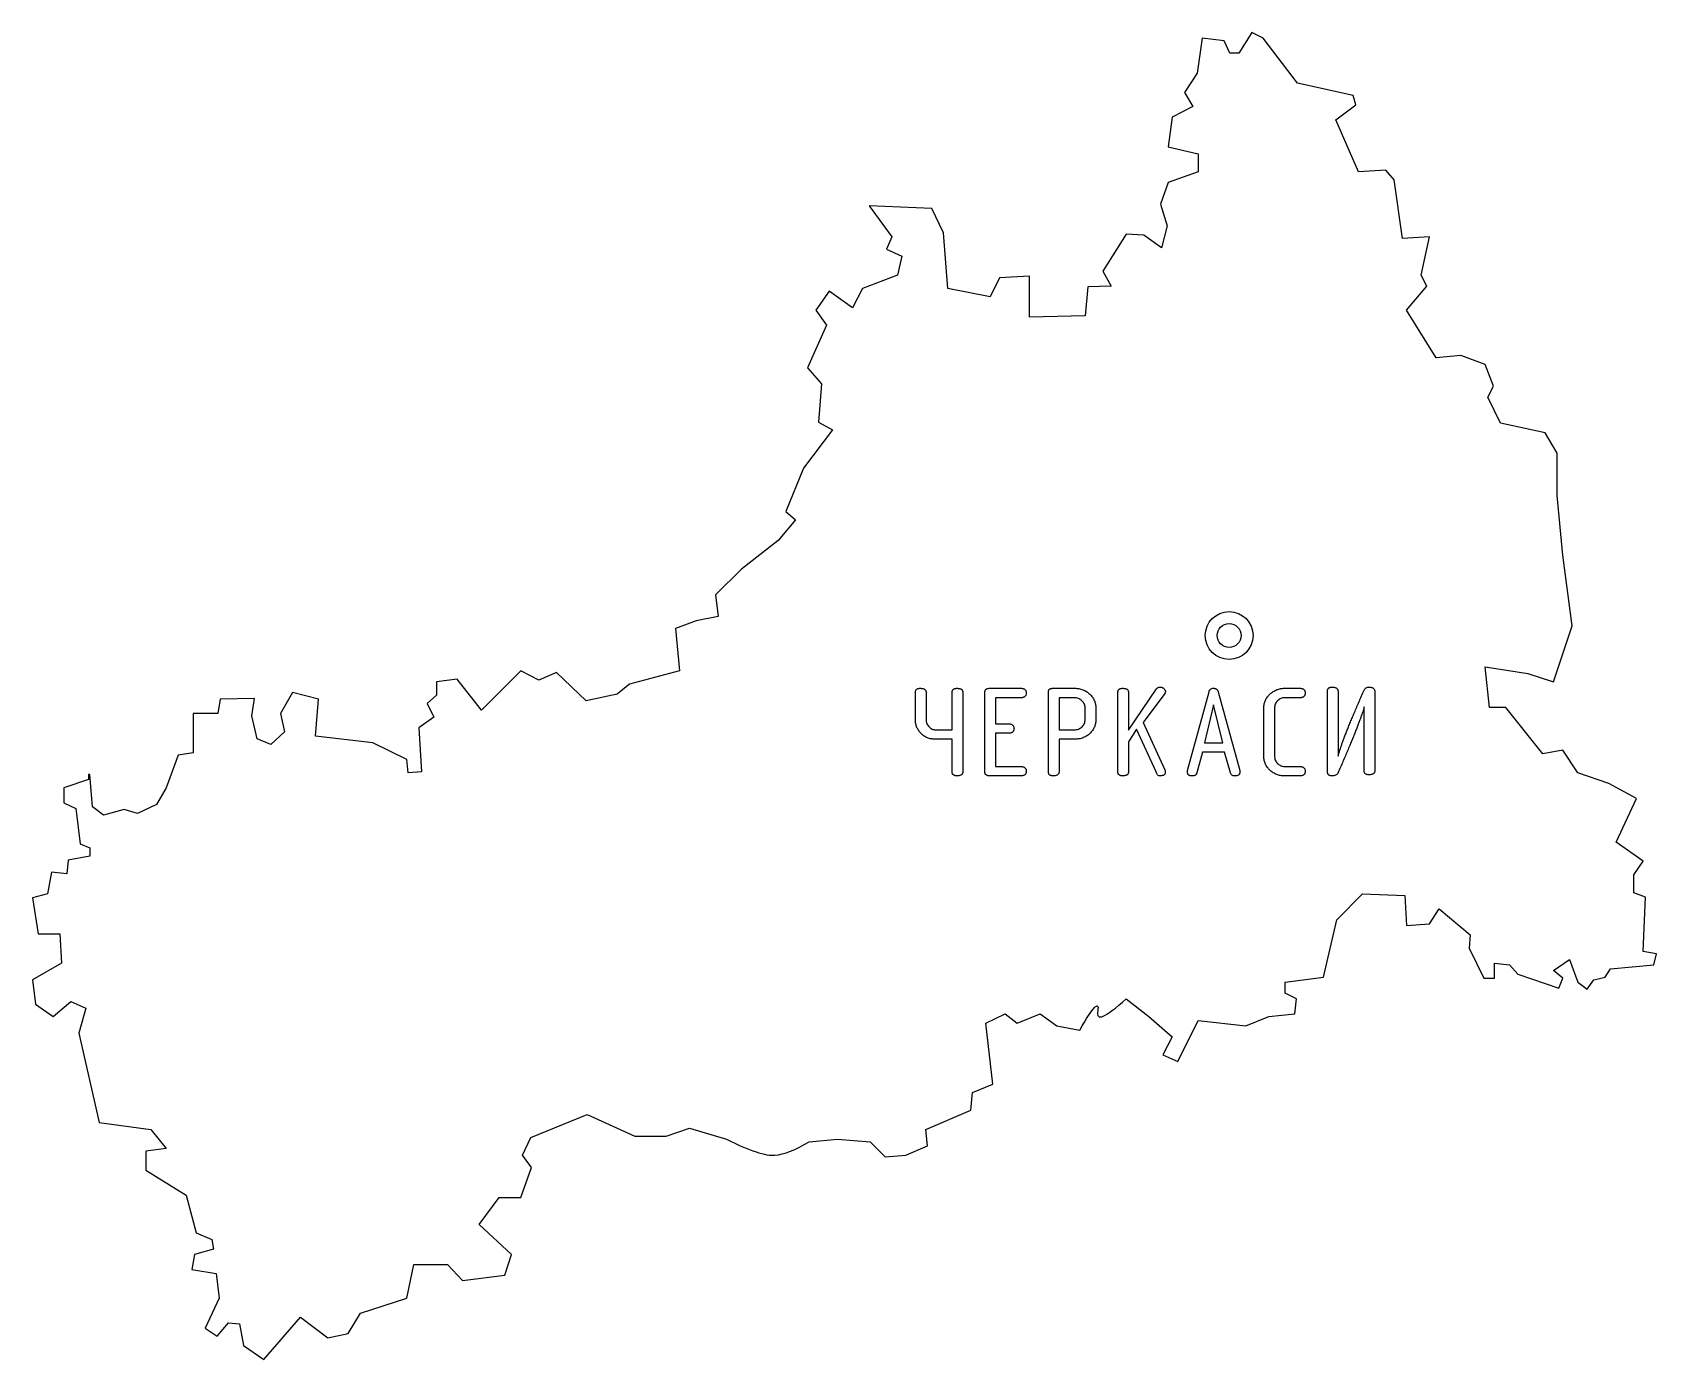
# Model space of a CAD drawing. Header units: millimetres. Extents: x -9249 to -9147, y 3561 to 3644.
import ezdxf

# ---------------------------------------------------------------- set-up
doc = ezdxf.new("R2010")
doc.units = ezdxf.units.MM

msp = doc.modelspace()

# ---------------------------------------------------------------- linework, layer by layer
at = {"color": 7, "linetype": 'Continuous', "lineweight": 25}
for p, q in [((-9175.27, 3643.52), (-9175.6, 3641.32)), ((-9173.91, 3643.36), (-9175.27, 3643.52)), ((-9173.55, 3642.58), (-9173.91, 3643.36)), ((-9172.16, 3643.88), (-9172.97, 3642.58)), ((-9171.45, 3643.52), (-9172.16, 3643.88)), ((-9169.3, 3640.7), (-9171.45, 3643.52)), ((-9172.97, 3642.58), (-9173.55, 3642.58)), ((-9175.6, 3641.32), (-9176.38, 3640.12)), ((-9165.8, 3639.92), (-9169.3, 3640.7)), ((-9175.86, 3639.24), (-9177.16, 3638.56)), ((-9176.38, 3640.12), (-9175.86, 3639.24)), ((-9166.9, 3638.4), (-9165.64, 3639.34)), ((-9165.64, 3639.34), (-9165.8, 3639.92)), ((-9177.16, 3638.56), (-9177.42, 3636.71)), ((-9165.48, 3635.15), (-9166.9, 3638.4)), ((-9177.42, 3636.71), (-9175.53, 3636.26)), ((-9175.53, 3636.26), (-9175.53, 3635.15)), ((-9175.53, 3635.15), (-9177.42, 3634.47)), ((-9163.76, 3635.25), (-9165.48, 3635.15)), ((-9163.24, 3634.63), (-9163.76, 3635.25)), ((-9177.42, 3634.47), (-9177.9, 3633.11)), ((-9162.72, 3630.97), (-9163.24, 3634.63)), ((-9177.9, 3633.11), (-9177.48, 3631.75)), ((-9196.17, 3633.01), (-9194.74, 3631.06)), ((-9192.24, 3632.85), (-9196.17, 3633.01)), ((-9191.5, 3631.32), (-9192.24, 3632.85)), ((-9194.74, 3631.06), (-9195.07, 3630.29)), ((-9191.24, 3627.82), (-9191.5, 3631.32)), ((-9180.04, 3631.23), (-9181.5, 3628.92)), ((-9178.94, 3631.16), (-9180.04, 3631.23)), ((-9177.84, 3630.38), (-9178.94, 3631.16)), ((-9177.48, 3631.75), (-9177.84, 3630.38)), ((-9161.03, 3631.06), (-9162.72, 3630.97)), ((-9161.55, 3628.66), (-9161.03, 3631.06)), ((-9195.07, 3630.29), (-9194.12, 3629.86)), ((-9194.12, 3629.86), (-9194.39, 3628.66)), ((-9194.39, 3628.66), (-9196.59, 3627.82)), ((-9187.99, 3628.5), (-9188.58, 3627.3)), ((-9186.11, 3628.6), (-9187.99, 3628.5)), ((-9186.11, 3626.03), (-9186.11, 3628.6)), ((-9180.98, 3627.98), (-9182.45, 3627.92)), ((-9181.5, 3628.92), (-9180.98, 3627.98)), ((-9162.46, 3626.46), (-9161.19, 3627.98)), ((-9161.19, 3627.98), (-9161.55, 3628.66)), ((-9198.67, 3627.66), (-9199.51, 3626.46)), ((-9197.21, 3626.62), (-9198.67, 3627.66)), ((-9196.59, 3627.82), (-9197.21, 3626.62)), ((-9188.58, 3627.3), (-9191.24, 3627.82)), ((-9182.45, 3627.92), (-9182.61, 3626.1)), ((-9199.51, 3626.46), (-9198.83, 3625.52)), ((-9182.61, 3626.1), (-9186.11, 3626.03)), ((-9160.61, 3623.47), (-9162.46, 3626.46)), ((-9198.83, 3625.52), (-9200.03, 3622.85)), ((-9200.03, 3622.85), (-9199.16, 3621.85)), ((-9159.05, 3623.63), (-9160.61, 3623.47)), ((-9157.53, 3623.05), (-9159.05, 3623.63)), ((-9157.01, 3621.69), (-9157.53, 3623.05)), ((-9199.16, 3621.85), (-9199.35, 3619.45)), ((-9157.36, 3621.01), (-9157.01, 3621.69)), ((-9156.58, 3619.38), (-9157.36, 3621.01)), ((-9198.47, 3618.96), (-9200.29, 3616.56)), ((-9199.35, 3619.45), (-9198.47, 3618.96)), ((-9153.76, 3618.77), (-9156.58, 3619.38)), ((-9153.02, 3617.5), (-9153.76, 3618.77)), ((-9153.02, 3614.84), (-9153.02, 3617.5)), ((-9200.29, 3616.56), (-9201.4, 3613.83)), ((-9152.66, 3611.11), (-9153.02, 3614.84)), ((-9201.4, 3613.83), (-9200.78, 3613.32)), ((-9200.78, 3613.32), (-9201.88, 3612.02)), ((-9201.88, 3612.02), (-9204.18, 3610.23)), ((-9152.07, 3606.66), (-9152.66, 3611.11)), ((-9204.18, 3610.23), (-9205.81, 3608.61)), ((-9205.81, 3608.61), (-9205.64, 3607.25)), ((-9207.01, 3606.99), (-9208.31, 3606.5)), ((-9205.64, 3607.25), (-9207.01, 3606.99)), ((-9153.24, 3603.16), (-9152.07, 3606.66)), ((-9208.31, 3606.5), (-9208.05, 3603.84)), ((-9218.01, 3603.84), (-9220.47, 3601.38)), ((-9216.87, 3603.26), (-9218.01, 3603.84)), ((-9215.77, 3603.74), (-9216.87, 3603.26)), ((-9213.92, 3601.96), (-9215.77, 3603.74)), ((-9208.05, 3603.84), (-9211.19, 3603)), ((-9157.53, 3604.1), (-9154.86, 3603.68)), ((-9157.27, 3601.54), (-9157.53, 3604.1)), ((-9154.86, 3603.68), (-9153.24, 3603.16)), ((-9232.32, 3602.48), (-9233.09, 3601.18)), ((-9230.69, 3602.06), (-9232.32, 3602.48)), ((-9222, 3603.32), (-9223.3, 3603.16)), ((-9223.3, 3603.16), (-9223.3, 3602.32)), ((-9220.47, 3601.38), (-9222, 3603.32)), ((-9211.19, 3603), (-9211.97, 3602.38)), ((-9193.26, 3600.77), (-9193.26, 3602.49)), ((-9192.59, 3602.49), (-9192.59, 3600.82)), ((-9190.96, 3600.15), (-9190.96, 3602.49)), ((-9190.29, 3602.49), (-9190.29, 3597.52)), ((-9188.91, 3597.52), (-9188.91, 3602.49)), ((-9188.61, 3602.75), (-9186.66, 3602.75)), ((-9184.92, 3597.52), (-9184.92, 3602.49)), ((-9184.65, 3602.75), (-9183.28, 3602.75)), ((-9180.57, 3597.52), (-9180.57, 3602.49)), ((-9179.9, 3600.12), (-9178.14, 3602.71)), ((-9179.9, 3602.49), (-9179.9, 3600.12)), ((-9176.2, 3597.59), (-9174.85, 3602.52)), ((-9174.27, 3602.52), (-9172.92, 3597.59)), ((-9170.12, 3602.75), (-9169.16, 3602.75)), ((-9167.43, 3597.55), (-9167.43, 3602.56)), ((-9166.76, 3602.56), (-9166.76, 3598.49)), ((-9164.45, 3602.53), (-9164.45, 3597.59)), ((-9236.86, 3602.06), (-9237.02, 3601.18)), ((-9234.72, 3602.12), (-9236.86, 3602.06)), ((-9234.88, 3601.02), (-9234.72, 3602.12)), ((-9230.89, 3599.75), (-9230.69, 3602.06)), ((-9223.3, 3602.32), (-9223.88, 3601.8)), ((-9223.88, 3601.8), (-9223.46, 3600.95)), ((-9211.97, 3602.38), (-9213.92, 3601.96)), ((-9186.66, 3602.16), (-9188.24, 3602.16)), ((-9188.24, 3602.16), (-9188.24, 3600.52)), ((-9183.29, 3602.16), (-9184.25, 3602.16)), ((-9184.25, 3602.16), (-9184.25, 3600.15)), ((-9182.62, 3600.79), (-9182.62, 3601.51)), ((-9181.95, 3601.54), (-9181.95, 3600.77)), ((-9177.63, 3602.42), (-9178.99, 3600.6)), ((-9174.56, 3601.72), (-9175.13, 3599.33)), ((-9173.99, 3599.33), (-9174.56, 3601.72)), ((-9171.41, 3598.47), (-9171.41, 3601.53)), ((-9170.74, 3601.49), (-9170.74, 3598.52)), ((-9169.16, 3602.16), (-9170.12, 3602.16)), ((-9165.12, 3597.59), (-9165.12, 3601.59)), ((-9156.23, 3601.54), (-9157.27, 3601.54)), ((-9153.92, 3598.65), (-9156.23, 3601.54)), ((-9238.55, 3601.18), (-9238.55, 3598.71)), ((-9237.02, 3601.18), (-9238.55, 3601.18)), ((-9234.55, 3599.59), (-9234.88, 3601.02)), ((-9233.09, 3601.18), (-9232.83, 3600.01)), ((-9223.46, 3600.95), (-9224.4, 3600.27)), ((-9188.24, 3600.52), (-9187.42, 3600.52)), ((-9178.99, 3600.6), (-9177.62, 3597.63)), ((-9233.68, 3599.23), (-9234.55, 3599.59)), ((-9232.83, 3600.01), (-9233.68, 3599.23)), ((-9227.29, 3599.33), (-9230.89, 3599.75)), ((-9224.4, 3600.27), (-9224.24, 3597.51)), ((-9190.96, 3599.56), (-9192.04, 3599.56)), ((-9192, 3600.15), (-9190.96, 3600.15)), ((-9190.96, 3597.52), (-9190.96, 3599.56)), ((-9187.42, 3599.93), (-9188.24, 3599.93)), ((-9188.24, 3599.93), (-9188.24, 3597.85)), ((-9184.25, 3600.15), (-9183.29, 3600.15)), ((-9184.25, 3599.56), (-9184.25, 3597.52)), ((-9183.25, 3599.56), (-9184.25, 3599.56)), ((-9179.4, 3600.18), (-9179.9, 3599.39)), ((-9178.17, 3597.51), (-9179.4, 3600.18)), ((-9239.49, 3598.55), (-9240.26, 3596.51)), ((-9238.55, 3598.71), (-9239.49, 3598.55)), ((-9225.15, 3598.29), (-9227.29, 3599.33)), ((-9179.9, 3599.39), (-9179.9, 3597.52)), ((-9175.25, 3598.74), (-9175.61, 3597.44)), ((-9173.87, 3598.74), (-9175.25, 3598.74)), ((-9175.13, 3599.33), (-9173.99, 3599.33)), ((-9173.5, 3597.44), (-9173.87, 3598.74)), ((-9152.66, 3598.88), (-9153.92, 3598.65)), ((-9151.72, 3597.45), (-9152.66, 3598.88)), ((-9225.08, 3597.45), (-9225.15, 3598.29)), ((-9224.24, 3597.51), (-9225.08, 3597.45)), ((-9188.24, 3597.85), (-9186.66, 3597.85)), ((-9170.12, 3597.85), (-9169.16, 3597.85)), ((-9149.77, 3596.77), (-9151.72, 3597.45)), ((-9245.13, 3597.03), (-9246.66, 3596.51)), ((-9246.66, 3596.51), (-9246.66, 3595.57)), ((-9245.13, 3597.35), (-9245.13, 3597.03)), ((-9245.03, 3597.35), (-9245.13, 3597.35)), ((-9244.87, 3595.31), (-9245.03, 3597.35)), ((-9240.26, 3596.51), (-9240.85, 3595.47)), ((-9186.66, 3597.25), (-9188.61, 3597.25)), ((-9169.16, 3597.25), (-9170.12, 3597.25)), ((-9148.05, 3595.83), (-9149.77, 3596.77)), ((-9246.66, 3595.57), (-9245.91, 3595.21)), ((-9240.85, 3595.47), (-9242.05, 3594.89)), ((-9149.32, 3593.1), (-9148.05, 3595.83)), ((-9245.91, 3595.21), (-9245.65, 3593)), ((-9244.19, 3594.79), (-9244.87, 3595.31)), ((-9242.89, 3595.15), (-9244.19, 3594.79)), ((-9242.05, 3594.89), (-9242.89, 3595.15)), ((-9245.65, 3593), (-9245.03, 3592.75)), ((-9245.03, 3592.75), (-9245.03, 3592.23)), ((-9147.63, 3591.9), (-9149.32, 3593.1)), ((-9246.4, 3591.97), (-9246.49, 3591.12)), ((-9245.03, 3592.23), (-9246.4, 3591.97)), ((-9148.21, 3591.06), (-9147.63, 3591.9)), ((-9247.44, 3591.22), (-9247.7, 3589.86)), ((-9246.49, 3591.12), (-9247.44, 3591.22)), ((-9148.21, 3589.92), (-9148.21, 3591.06)), ((-9247.7, 3589.86), (-9248.64, 3589.6)), ((-9248.64, 3589.6), (-9248.28, 3587.36)), ((-9166.84, 3588.23), (-9165.22, 3589.86)), ((-9165.22, 3589.86), (-9162.56, 3589.76)), ((-9162.56, 3589.76), (-9162.46, 3587.88)), ((-9147.47, 3589.66), (-9148.21, 3589.92)), ((-9147.63, 3586.25), (-9147.47, 3589.66)), ((-9167.68, 3584.63), (-9166.84, 3588.23)), ((-9161.03, 3587.97), (-9160.41, 3588.92)), ((-9160.41, 3588.92), (-9158.47, 3587.29)), ((-9248.28, 3587.36), (-9246.92, 3587.36)), ((-9246.92, 3587.36), (-9246.82, 3585.51)), ((-9162.46, 3587.88), (-9161.03, 3587.97)), ((-9158.47, 3587.29), (-9158.53, 3586.45)), ((-9158.53, 3586.45), (-9157.62, 3584.57)), ((-9146.79, 3586.09), (-9147.63, 3586.25)), ((-9246.82, 3585.51), (-9248.64, 3584.47)), ((-9156.94, 3585.51), (-9156, 3585.41)), ((-9156.94, 3584.57), (-9156.94, 3585.51)), ((-9156, 3585.41), (-9155.48, 3584.83)), ((-9153.24, 3585.05), (-9152.24, 3585.74)), ((-9152.24, 3585.74), (-9151.72, 3584.31)), ((-9150, 3584.63), (-9149.67, 3585.15)), ((-9149.67, 3585.15), (-9146.95, 3585.41)), ((-9146.95, 3585.41), (-9146.79, 3586.09)), ((-9248.64, 3584.47), (-9248.44, 3582.95)), ((-9170.08, 3584.31), (-9167.68, 3584.63)), ((-9170.08, 3583.63), (-9170.08, 3584.31)), ((-9157.62, 3584.57), (-9156.94, 3584.57)), ((-9155.48, 3584.83), (-9152.92, 3583.95)), ((-9152.66, 3584.57), (-9153.24, 3585.05)), ((-9152.92, 3583.95), (-9152.66, 3584.57)), ((-9151.72, 3584.31), (-9151.13, 3583.89)), ((-9151.13, 3583.89), (-9150.71, 3584.47)), ((-9150.71, 3584.47), (-9150, 3584.63)), ((-9247.34, 3582.17), (-9246.24, 3583.11)), ((-9246.24, 3583.11), (-9245.29, 3582.68)), ((-9180.04, 3583.27), (-9178.62, 3582.17)), ((-9169.37, 3583.27), (-9170.08, 3583.63)), ((-9169.47, 3582.33), (-9169.37, 3583.27)), ((-9248.44, 3582.95), (-9247.34, 3582.17)), ((-9245.29, 3582.68), (-9245.72, 3581.13)), ((-9188.84, 3581.74), (-9187.64, 3582.33)), ((-9187.64, 3582.33), (-9186.89, 3581.74)), ((-9186.89, 3581.74), (-9185.43, 3582.33)), ((-9185.43, 3582.33), (-9184.39, 3581.58)), ((-9178.62, 3582.17), (-9177.16, 3580.9)), ((-9172.55, 3581.58), (-9171.09, 3582.17)), ((-9171.09, 3582.17), (-9169.47, 3582.33)), ((-9245.72, 3581.13), (-9244.45, 3575.52)), ((-9188.41, 3577.92), (-9188.84, 3581.74)), ((-9184.39, 3581.58), (-9182.96, 3581.32)), ((-9176.8, 3579.34), (-9175.53, 3581.91)), ((-9175.53, 3581.91), (-9172.55, 3581.58)), ((-9177.16, 3580.9), (-9177.74, 3579.77)), ((-9177.74, 3579.77), (-9176.8, 3579.34)), ((-9189.78, 3576.29), (-9189.68, 3577.4)), ((-9189.68, 3577.4), (-9188.41, 3577.92)), ((-9217.39, 3574.57), (-9213.85, 3576.03)), ((-9213.85, 3576.03), (-9210.87, 3574.67)), ((-9192.6, 3575.09), (-9189.78, 3576.29)), ((-9244.45, 3575.52), (-9241.21, 3575.09)), ((-9241.21, 3575.09), (-9240.26, 3573.89)), ((-9208.89, 3574.67), (-9207.43, 3575.16)), ((-9207.43, 3575.16), (-9205.12, 3574.48)), ((-9192.5, 3574.06), (-9192.6, 3575.09)), ((-9217.91, 3573.47), (-9217.39, 3574.57)), ((-9210.87, 3574.67), (-9208.89, 3574.67)), ((-9199.93, 3574.31), (-9198.15, 3574.48)), ((-9198.15, 3574.48), (-9196.11, 3574.31)), ((-9196.11, 3574.31), (-9195.16, 3573.37)), ((-9193.87, 3573.47), (-9192.5, 3574.06)), ((-9240.26, 3573.89), (-9241.53, 3573.73)), ((-9241.53, 3573.73), (-9241.53, 3572.53)), ((-9217.33, 3572.69), (-9217.91, 3573.47)), ((-9195.16, 3573.37), (-9193.87, 3573.47)), ((-9241.53, 3572.53), (-9239, 3570.97)), ((-9218.01, 3570.81), (-9217.33, 3572.69)), ((-9239, 3570.97), (-9238.38, 3568.6)), ((-9220.63, 3569.12), (-9219.37, 3570.81)), ((-9219.37, 3570.81), (-9218.01, 3570.81)), ((-9218.59, 3567.24), (-9220.63, 3569.12)), ((-9238.38, 3568.6), (-9237.38, 3568.18)), ((-9237.38, 3568.18), (-9237.28, 3567.57)), ((-9238.48, 3567.24), (-9238.64, 3566.3)), ((-9237.28, 3567.57), (-9238.48, 3567.24)), ((-9219.01, 3565.94), (-9218.59, 3567.24)), ((-9238.64, 3566.3), (-9237.12, 3566.04)), ((-9237.12, 3566.04), (-9236.92, 3564.51)), ((-9225.15, 3564.51), (-9224.72, 3566.62)), ((-9224.72, 3566.62), (-9222.61, 3566.62)), ((-9222.61, 3566.62), (-9221.67, 3565.62)), ((-9221.67, 3565.62), (-9219.01, 3565.94)), ((-9236.92, 3564.51), (-9237.8, 3562.63)), ((-9228.06, 3563.57), (-9225.15, 3564.51)), ((-9237.05, 3562.12), (-9236.34, 3562.96)), ((-9236.34, 3562.96), (-9235.66, 3562.89)), ((-9235.66, 3562.89), (-9235.4, 3561.53)), ((-9234.13, 3560.65), (-9231.83, 3563.32)), ((-9231.83, 3563.32), (-9230.11, 3562.02)), ((-9228.84, 3562.28), (-9228.06, 3563.57)), ((-9237.8, 3562.63), (-9237.05, 3562.12)), ((-9230.11, 3562.02), (-9228.84, 3562.28)), ((-9235.4, 3561.53), (-9234.13, 3560.65))]:
    msp.add_line(p, q, dxfattribs=at)
for radius in [1.5, 0.75]:
    msp.add_circle((-9173.59, 3606.06), radius, dxfattribs=at)
for points, knots in [([(-9193.26, 3602.49), (-9193.26, 3602.51), (-9193.26, 3602.55), (-9193.25, 3602.6), (-9193.22, 3602.65), (-9193.19, 3602.69), (-9193.15, 3602.72), (-9193.09, 3602.74), (-9193.03, 3602.75), (-9192.99, 3602.75), (-9192.96, 3602.75)], [0, 0, 0, 0, 0.135429, 0.259027, 0.370704, 0.479047, 0.590725, 0.711856, 0.84678, 1, 1, 1, 1]), ([(-9192.96, 3602.75), (-9192.94, 3602.75), (-9192.88, 3602.75), (-9192.8, 3602.74), (-9192.74, 3602.72), (-9192.69, 3602.69), (-9192.64, 3602.65), (-9192.61, 3602.61), (-9192.6, 3602.55), (-9192.59, 3602.51), (-9192.59, 3602.49)], [0, 0, 0, 0, 0.169138, 0.31769, 0.447411, 0.563411, 0.668766, 0.773154, 0.880041, 1, 1, 1, 1]), ([(-9190.96, 3602.49), (-9190.96, 3602.51), (-9190.96, 3602.55), (-9190.94, 3602.6), (-9190.92, 3602.65), (-9190.88, 3602.69), (-9190.84, 3602.72), (-9190.79, 3602.74), (-9190.73, 3602.75), (-9190.68, 3602.75), (-9190.66, 3602.75)], [0, 0, 0, 0, 0.136441, 0.255996, 0.368508, 0.475742, 0.588255, 0.709343, 0.845784, 1, 1, 1, 1]), ([(-9190.66, 3602.75), (-9190.63, 3602.75), (-9190.58, 3602.75), (-9190.5, 3602.74), (-9190.44, 3602.72), (-9190.38, 3602.69), (-9190.34, 3602.65), (-9190.31, 3602.6), (-9190.29, 3602.55), (-9190.29, 3602.51), (-9190.29, 3602.49)], [0, 0, 0, 0, 0.167863, 0.314847, 0.444187, 0.55924, 0.665232, 0.770656, 0.878794, 1, 1, 1, 1]), ([(-9188.91, 3602.49), (-9188.91, 3602.51), (-9188.9, 3602.55), (-9188.89, 3602.6), (-9188.87, 3602.65), (-9188.83, 3602.69), (-9188.79, 3602.72), (-9188.74, 3602.74), (-9188.68, 3602.75), (-9188.63, 3602.75), (-9188.61, 3602.75)], [0, 0, 0, 0, 0.137647, 0.258494, 0.372178, 0.480267, 0.591683, 0.71253, 0.847139, 1, 1, 1, 1]), ([(-9186.66, 3602.75), (-9186.63, 3602.75), (-9186.58, 3602.75), (-9186.51, 3602.74), (-9186.45, 3602.71), (-9186.4, 3602.68), (-9186.36, 3602.64), (-9186.33, 3602.58), (-9186.32, 3602.52), (-9186.32, 3602.48), (-9186.31, 3602.45)], [0, 0, 0, 0, 0.154879, 0.291993, 0.412667, 0.525781, 0.633715, 0.744971, 0.865082, 1, 1, 1, 1]), ([(-9184.92, 3602.49), (-9184.92, 3602.51), (-9184.92, 3602.55), (-9184.91, 3602.6), (-9184.89, 3602.65), (-9184.86, 3602.69), (-9184.82, 3602.72), (-9184.77, 3602.74), (-9184.71, 3602.75), (-9184.67, 3602.75), (-9184.65, 3602.75)], [0, 0, 0, 0, 0.144635, 0.27097, 0.388133, 0.496601, 0.607186, 0.72435, 0.852701, 1, 1, 1, 1]), ([(-9183.28, 3602.75), (-9183.23, 3602.75), (-9183.14, 3602.75), (-9183.01, 3602.73), (-9182.88, 3602.7), (-9182.76, 3602.66), (-9182.64, 3602.61), (-9182.53, 3602.55), (-9182.43, 3602.47), (-9182.33, 3602.39), (-9182.24, 3602.29), (-9182.16, 3602.2), (-9182.1, 3602.1), (-9182.04, 3601.99), (-9182, 3601.88), (-9181.97, 3601.77), (-9181.95, 3601.65), (-9181.95, 3601.58), (-9181.95, 3601.54)], [0, 0, 0, 0, 0.06971, 0.136447, 0.201795, 0.265484, 0.328896, 0.392107, 0.456206, 0.521181, 0.585627, 0.647991, 0.707557, 0.766488, 0.824369, 0.881947, 0.940727, 1, 1, 1, 1]), ([(-9180.57, 3602.49), (-9180.57, 3602.51), (-9180.56, 3602.55), (-9180.55, 3602.6), (-9180.53, 3602.65), (-9180.49, 3602.69), (-9180.45, 3602.72), (-9180.4, 3602.74), (-9180.34, 3602.75), (-9180.29, 3602.75), (-9180.27, 3602.75)], [0, 0, 0, 0, 0.137647, 0.258494, 0.372178, 0.480267, 0.591683, 0.71253, 0.847139, 1, 1, 1, 1]), ([(-9180.27, 3602.75), (-9180.24, 3602.75), (-9180.19, 3602.75), (-9180.11, 3602.74), (-9180.05, 3602.72), (-9179.99, 3602.69), (-9179.95, 3602.65), (-9179.92, 3602.6), (-9179.9, 3602.55), (-9179.9, 3602.51), (-9179.9, 3602.49)], [0, 0, 0, 0, 0.168737, 0.316487, 0.446501, 0.561079, 0.667623, 0.771698, 0.8804, 1, 1, 1, 1]), ([(-9178.14, 3602.71), (-9178.13, 3602.73), (-9178.1, 3602.76), (-9178.05, 3602.8), (-9177.99, 3602.82), (-9177.95, 3602.82), (-9177.93, 3602.83)], [0, 0, 0, 0, 0.260851, 0.507891, 0.746796, 1, 1, 1, 1]), ([(-9177.93, 3602.83), (-9177.91, 3602.82), (-9177.86, 3602.82), (-9177.79, 3602.81), (-9177.73, 3602.77), (-9177.68, 3602.73), (-9177.64, 3602.69), (-9177.61, 3602.64), (-9177.59, 3602.6), (-9177.58, 3602.57), (-9177.58, 3602.55)], [0, 0, 0, 0, 0.154025, 0.297765, 0.435115, 0.571898, 0.701017, 0.811491, 0.910418, 1, 1, 1, 1]), ([(-9177.58, 3602.55), (-9177.59, 3602.53), (-9177.59, 3602.48), (-9177.62, 3602.44), (-9177.63, 3602.42)], [0, 0, 0, 0, 0.468479, 1, 1, 1, 1]), ([(-9174.85, 3602.52), (-9174.84, 3602.56), (-9174.82, 3602.62), (-9174.76, 3602.7), (-9174.68, 3602.75), (-9174.62, 3602.75), (-9174.59, 3602.75)], [0, 0, 0, 0, 0.2872048, 0.529221, 0.7570217, 1, 1, 1, 1]), ([(-9174.59, 3602.75), (-9174.57, 3602.75), (-9174.53, 3602.75), (-9174.47, 3602.74), (-9174.42, 3602.72), (-9174.38, 3602.7), (-9174.34, 3602.66), (-9174.31, 3602.62), (-9174.28, 3602.58), (-9174.27, 3602.54), (-9174.27, 3602.52)], [0, 0, 0, 0, 0.144997, 0.278563, 0.401567, 0.517967, 0.633995, 0.748307, 0.869427, 1, 1, 1, 1]), ([(-9171.41, 3601.53), (-9171.41, 3601.57), (-9171.41, 3601.66), (-9171.39, 3601.78), (-9171.36, 3601.89), (-9171.31, 3602), (-9171.26, 3602.11), (-9171.19, 3602.21), (-9171.11, 3602.31), (-9171.02, 3602.4), (-9170.92, 3602.48), (-9170.82, 3602.55), (-9170.71, 3602.61), (-9170.6, 3602.67), (-9170.48, 3602.7), (-9170.36, 3602.73), (-9170.24, 3602.75), (-9170.16, 3602.75), (-9170.12, 3602.75)], [0, 0, 0, 0, 0.0636947, 0.1251033, 0.1859754, 0.2460382, 0.3066504, 0.3682508, 0.4310095, 0.4968293, 0.562907, 0.6268084, 0.6895809, 0.7512602, 0.8127394, 0.8738988, 0.9363053, 1, 1, 1, 1]), ([(-9169.16, 3602.75), (-9169.13, 3602.75), (-9169.08, 3602.75), (-9169.01, 3602.74), (-9168.95, 3602.71), (-9168.9, 3602.68), (-9168.86, 3602.64), (-9168.84, 3602.58), (-9168.82, 3602.52), (-9168.82, 3602.48), (-9168.82, 3602.45)], [0, 0, 0, 0, 0.154879, 0.291993, 0.412667, 0.525781, 0.633715, 0.744971, 0.865082, 1, 1, 1, 1]), ([(-9167.43, 3602.56), (-9167.43, 3602.58), (-9167.42, 3602.62), (-9167.41, 3602.68), (-9167.39, 3602.72), (-9167.35, 3602.76), (-9167.31, 3602.79), (-9167.26, 3602.81), (-9167.2, 3602.82), (-9167.15, 3602.82), (-9167.13, 3602.83)], [0, 0, 0, 0, 0.137355, 0.260404, 0.371584, 0.481366, 0.592546, 0.713138, 0.847462, 1, 1, 1, 1]), ([(-9167.13, 3602.83), (-9167.1, 3602.82), (-9167.05, 3602.82), (-9166.97, 3602.81), (-9166.9, 3602.79), (-9166.85, 3602.76), (-9166.81, 3602.72), (-9166.78, 3602.68), (-9166.76, 3602.62), (-9166.76, 3602.58), (-9166.76, 3602.56)], [0, 0, 0, 0, 0.167568, 0.314294, 0.443407, 0.558258, 0.665582, 0.768936, 0.879007, 1, 1, 1, 1]), ([(-9166.76, 3598.49), (-9166.74, 3598.54), (-9166.72, 3598.64), (-9166.67, 3598.8), (-9166.61, 3598.97), (-9166.55, 3599.16), (-9166.47, 3599.37), (-9166.39, 3599.59), (-9166.3, 3599.83), (-9166.2, 3600.08), (-9166.1, 3600.35), (-9165.98, 3600.63), (-9165.86, 3600.93), (-9165.72, 3601.24), (-9165.59, 3601.57), (-9165.44, 3601.92), (-9165.28, 3602.27), (-9165.17, 3602.52), (-9165.12, 3602.64)], [0, 0, 0, 0, 0.033396, 0.070615, 0.111849, 0.156861, 0.20566, 0.258254, 0.314981, 0.375514, 0.43976, 0.508253, 0.580461, 0.656585, 0.736426, 0.820428, 0.908355, 1, 1, 1, 1]), ([(-9165.12, 3602.64), (-9165.1, 3602.67), (-9165.07, 3602.72), (-9165, 3602.78), (-9164.91, 3602.82), (-9164.85, 3602.82), (-9164.82, 3602.83)], [0, 0, 0, 0, 0.267012, 0.510583, 0.747732, 1, 1, 1, 1]), ([(-9164.82, 3602.83), (-9164.79, 3602.83), (-9164.74, 3602.82), (-9164.66, 3602.81), (-9164.6, 3602.79), (-9164.55, 3602.76), (-9164.5, 3602.71), (-9164.47, 3602.66), (-9164.46, 3602.6), (-9164.45, 3602.56), (-9164.45, 3602.53)], [0, 0, 0, 0, 0.162457, 0.303302, 0.429166, 0.543806, 0.649352, 0.756939, 0.871925, 1, 1, 1, 1]), ([(-9186.31, 3602.45), (-9186.32, 3602.43), (-9186.32, 3602.39), (-9186.33, 3602.32), (-9186.36, 3602.27), (-9186.4, 3602.23), (-9186.45, 3602.2), (-9186.51, 3602.17), (-9186.58, 3602.16), (-9186.63, 3602.16), (-9186.66, 3602.16)], [0, 0, 0, 0, 0.134918, 0.255029, 0.366285, 0.474219, 0.587333, 0.708007, 0.845121, 1, 1, 1, 1]), ([(-9182.62, 3601.51), (-9182.62, 3601.56), (-9182.63, 3601.64), (-9182.66, 3601.76), (-9182.73, 3601.87), (-9182.82, 3601.97), (-9182.92, 3602.05), (-9183.03, 3602.11), (-9183.16, 3602.15), (-9183.25, 3602.16), (-9183.29, 3602.16)], [0, 0, 0, 0, 0.123513, 0.244037, 0.365281, 0.493931, 0.622995, 0.747549, 0.87098, 1, 1, 1, 1]), ([(-9170.12, 3602.16), (-9170.16, 3602.15), (-9170.23, 3602.15), (-9170.35, 3602.11), (-9170.45, 3602.05), (-9170.55, 3601.97), (-9170.64, 3601.88), (-9170.7, 3601.76), (-9170.74, 3601.63), (-9170.74, 3601.54), (-9170.74, 3601.49)], [0, 0, 0, 0, 0.114935, 0.228871, 0.347618, 0.473549, 0.602559, 0.727892, 0.860007, 1, 1, 1, 1]), ([(-9168.82, 3602.45), (-9168.82, 3602.43), (-9168.82, 3602.39), (-9168.84, 3602.32), (-9168.86, 3602.27), (-9168.9, 3602.23), (-9168.95, 3602.2), (-9169.01, 3602.17), (-9169.08, 3602.16), (-9169.13, 3602.16), (-9169.16, 3602.16)], [0, 0, 0, 0, 0.134918, 0.255029, 0.366285, 0.474219, 0.587333, 0.708007, 0.845121, 1, 1, 1, 1]), ([(-9165.12, 3601.59), (-9165.14, 3601.54), (-9165.16, 3601.44), (-9165.21, 3601.28), (-9165.27, 3601.1), (-9165.34, 3600.91), (-9165.41, 3600.71), (-9165.49, 3600.49), (-9165.59, 3600.25), (-9165.68, 3600), (-9165.79, 3599.73), (-9165.91, 3599.45), (-9166.03, 3599.15), (-9166.16, 3598.83), (-9166.3, 3598.51), (-9166.45, 3598.16), (-9166.61, 3597.8), (-9166.72, 3597.56), (-9166.77, 3597.43)], [0, 0, 0, 0, 0.033426, 0.070925, 0.111863, 0.156906, 0.205979, 0.2586, 0.31526, 0.375721, 0.439987, 0.508397, 0.580619, 0.656653, 0.736739, 0.820641, 0.908359, 1, 1, 1, 1]), ([(-9192.04, 3599.56), (-9192.08, 3599.56), (-9192.16, 3599.56), (-9192.28, 3599.58), (-9192.4, 3599.6), (-9192.51, 3599.64), (-9192.62, 3599.69), (-9192.72, 3599.75), (-9192.82, 3599.83), (-9192.91, 3599.91), (-9192.99, 3600), (-9193.06, 3600.1), (-9193.12, 3600.2), (-9193.17, 3600.3), (-9193.21, 3600.41), (-9193.24, 3600.53), (-9193.26, 3600.65), (-9193.26, 3600.73), (-9193.26, 3600.77)], [0, 0, 0, 0, 0.0654089, 0.1288954, 0.1905243, 0.251939, 0.31283, 0.3744618, 0.4371389, 0.501399, 0.5660651, 0.6282585, 0.6898904, 0.7502349, 0.811279, 0.8729079, 0.9351954, 1, 1, 1, 1]), ([(-9192.59, 3600.82), (-9192.59, 3600.77), (-9192.59, 3600.68), (-9192.55, 3600.55), (-9192.49, 3600.43), (-9192.41, 3600.33), (-9192.32, 3600.25), (-9192.22, 3600.19), (-9192.11, 3600.16), (-9192.04, 3600.15), (-9192, 3600.15)], [0, 0, 0, 0, 0.143581, 0.277318, 0.404788, 0.534116, 0.660578, 0.776677, 0.887954, 1, 1, 1, 1]), ([(-9187.42, 3600.52), (-9187.4, 3600.52), (-9187.35, 3600.52), (-9187.28, 3600.51), (-9187.22, 3600.48), (-9187.17, 3600.45), (-9187.13, 3600.41), (-9187.1, 3600.35), (-9187.09, 3600.29), (-9187.08, 3600.25), (-9187.08, 3600.22)], [0, 0, 0, 0, 0.154879, 0.291993, 0.412667, 0.525781, 0.633715, 0.744971, 0.865082, 1, 1, 1, 1]), ([(-9183.29, 3600.15), (-9183.25, 3600.15), (-9183.16, 3600.16), (-9183.03, 3600.19), (-9182.92, 3600.25), (-9182.81, 3600.34), (-9182.73, 3600.43), (-9182.66, 3600.54), (-9182.63, 3600.66), (-9182.62, 3600.75), (-9182.62, 3600.79)], [0, 0, 0, 0, 0.129236, 0.253957, 0.377197, 0.506654, 0.634671, 0.755554, 0.87628, 1, 1, 1, 1]), ([(-9181.95, 3600.77), (-9181.95, 3600.73), (-9181.95, 3600.65), (-9181.97, 3600.53), (-9182, 3600.42), (-9182.04, 3600.31), (-9182.09, 3600.21), (-9182.16, 3600.11), (-9182.23, 3600.01), (-9182.32, 3599.92), (-9182.41, 3599.83), (-9182.52, 3599.76), (-9182.62, 3599.7), (-9182.74, 3599.65), (-9182.86, 3599.6), (-9182.99, 3599.58), (-9183.12, 3599.56), (-9183.21, 3599.56), (-9183.25, 3599.56)], [0, 0, 0, 0, 0.0599417, 0.1187138, 0.1769412, 0.2352662, 0.2943278, 0.3542465, 0.4165886, 0.4809537, 0.5457854, 0.60931, 0.671925, 0.7349787, 0.7988306, 0.8637685, 0.9306767, 1, 1, 1, 1]), ([(-9187.08, 3600.22), (-9187.08, 3600.2), (-9187.09, 3600.16), (-9187.1, 3600.1), (-9187.13, 3600.04), (-9187.17, 3600), (-9187.22, 3599.97), (-9187.28, 3599.94), (-9187.35, 3599.93), (-9187.4, 3599.93), (-9187.42, 3599.93)], [0, 0, 0, 0, 0.134918, 0.255029, 0.366285, 0.474219, 0.587333, 0.708007, 0.845121, 1, 1, 1, 1]), ([(-9170.12, 3597.25), (-9170.16, 3597.25), (-9170.24, 3597.26), (-9170.37, 3597.27), (-9170.48, 3597.3), (-9170.6, 3597.34), (-9170.71, 3597.39), (-9170.82, 3597.45), (-9170.92, 3597.52), (-9171.02, 3597.6), (-9171.11, 3597.69), (-9171.19, 3597.79), (-9171.26, 3597.89), (-9171.31, 3598), (-9171.36, 3598.11), (-9171.39, 3598.23), (-9171.41, 3598.35), (-9171.41, 3598.43), (-9171.41, 3598.47)], [0, 0, 0, 0, 0.063679, 0.126071, 0.187788, 0.248694, 0.31065, 0.373186, 0.437072, 0.502757, 0.568561, 0.631305, 0.69289, 0.754009, 0.814057, 0.874345, 0.936321, 1, 1, 1, 1]), ([(-9170.74, 3598.52), (-9170.74, 3598.47), (-9170.74, 3598.38), (-9170.7, 3598.24), (-9170.64, 3598.13), (-9170.55, 3598.03), (-9170.45, 3597.95), (-9170.35, 3597.89), (-9170.23, 3597.85), (-9170.16, 3597.85), (-9170.12, 3597.85)], [0, 0, 0, 0, 0.140998, 0.271575, 0.398331, 0.526481, 0.653176, 0.770258, 0.885175, 1, 1, 1, 1]), ([(-9190.66, 3597.25), (-9190.68, 3597.25), (-9190.73, 3597.25), (-9190.79, 3597.27), (-9190.84, 3597.29), (-9190.88, 3597.32), (-9190.92, 3597.35), (-9190.94, 3597.4), (-9190.96, 3597.46), (-9190.96, 3597.5), (-9190.96, 3597.52)], [0, 0, 0, 0, 0.152861, 0.28747, 0.408317, 0.519733, 0.627822, 0.741506, 0.862353, 1, 1, 1, 1]), ([(-9190.29, 3597.52), (-9190.29, 3597.5), (-9190.29, 3597.46), (-9190.31, 3597.4), (-9190.34, 3597.35), (-9190.38, 3597.32), (-9190.44, 3597.29), (-9190.5, 3597.27), (-9190.58, 3597.25), (-9190.63, 3597.25), (-9190.66, 3597.25)], [0, 0, 0, 0, 0.121206, 0.229344, 0.334768, 0.44076, 0.555813, 0.685153, 0.832137, 1, 1, 1, 1]), ([(-9188.61, 3597.25), (-9188.63, 3597.25), (-9188.68, 3597.25), (-9188.74, 3597.27), (-9188.79, 3597.29), (-9188.83, 3597.32), (-9188.87, 3597.35), (-9188.89, 3597.4), (-9188.9, 3597.46), (-9188.91, 3597.5), (-9188.91, 3597.52)], [0, 0, 0, 0, 0.152861, 0.28747, 0.408317, 0.519733, 0.627822, 0.741506, 0.862353, 1, 1, 1, 1]), ([(-9186.66, 3597.85), (-9186.63, 3597.85), (-9186.58, 3597.84), (-9186.51, 3597.83), (-9186.45, 3597.81), (-9186.4, 3597.77), (-9186.36, 3597.73), (-9186.33, 3597.68), (-9186.32, 3597.62), (-9186.32, 3597.57), (-9186.31, 3597.55)], [0, 0, 0, 0, 0.154879, 0.291993, 0.412667, 0.525781, 0.633715, 0.744971, 0.865082, 1, 1, 1, 1]), ([(-9186.31, 3597.55), (-9186.32, 3597.53), (-9186.32, 3597.48), (-9186.33, 3597.42), (-9186.36, 3597.37), (-9186.4, 3597.32), (-9186.45, 3597.29), (-9186.51, 3597.27), (-9186.58, 3597.25), (-9186.63, 3597.25), (-9186.66, 3597.25)], [0, 0, 0, 0, 0.134918, 0.255029, 0.366285, 0.474219, 0.587333, 0.708007, 0.845121, 1, 1, 1, 1]), ([(-9184.63, 3597.25), (-9184.65, 3597.25), (-9184.69, 3597.25), (-9184.75, 3597.27), (-9184.81, 3597.29), (-9184.85, 3597.32), (-9184.88, 3597.35), (-9184.91, 3597.4), (-9184.92, 3597.46), (-9184.92, 3597.5), (-9184.92, 3597.52)], [0, 0, 0, 0, 0.152861, 0.28747, 0.408317, 0.519733, 0.627822, 0.741506, 0.862353, 1, 1, 1, 1]), ([(-9184.25, 3597.52), (-9184.25, 3597.5), (-9184.26, 3597.46), (-9184.27, 3597.4), (-9184.3, 3597.35), (-9184.35, 3597.32), (-9184.4, 3597.29), (-9184.47, 3597.27), (-9184.54, 3597.25), (-9184.6, 3597.25), (-9184.63, 3597.25)], [0, 0, 0, 0, 0.121206, 0.229344, 0.334768, 0.44076, 0.555813, 0.685153, 0.832137, 1, 1, 1, 1]), ([(-9180.27, 3597.25), (-9180.29, 3597.25), (-9180.34, 3597.25), (-9180.4, 3597.27), (-9180.45, 3597.29), (-9180.49, 3597.32), (-9180.53, 3597.35), (-9180.55, 3597.4), (-9180.56, 3597.46), (-9180.57, 3597.5), (-9180.57, 3597.52)], [0, 0, 0, 0, 0.152861, 0.28747, 0.408317, 0.519733, 0.627822, 0.741506, 0.862353, 1, 1, 1, 1]), ([(-9179.9, 3597.52), (-9179.9, 3597.5), (-9179.9, 3597.46), (-9179.92, 3597.4), (-9179.95, 3597.35), (-9179.99, 3597.32), (-9180.04, 3597.29), (-9180.11, 3597.27), (-9180.19, 3597.25), (-9180.24, 3597.25), (-9180.27, 3597.25)], [0, 0, 0, 0, 0.120816, 0.230726, 0.335811, 0.441461, 0.557243, 0.686167, 0.832677, 1, 1, 1, 1]), ([(-9177.94, 3597.25), (-9177.96, 3597.25), (-9178.01, 3597.26), (-9178.08, 3597.32), (-9178.14, 3597.4), (-9178.16, 3597.47), (-9178.17, 3597.51)], [0, 0, 0, 0, 0.202858, 0.417766, 0.676277, 1, 1, 1, 1]), ([(-9177.59, 3597.51), (-9177.59, 3597.49), (-9177.59, 3597.45), (-9177.61, 3597.4), (-9177.63, 3597.35), (-9177.67, 3597.31), (-9177.72, 3597.29), (-9177.79, 3597.27), (-9177.86, 3597.25), (-9177.91, 3597.25), (-9177.94, 3597.25)], [0, 0, 0, 0, 0.122618, 0.235479, 0.339738, 0.447633, 0.561176, 0.690337, 0.835427, 1, 1, 1, 1]), ([(-9177.62, 3597.63), (-9177.61, 3597.61), (-9177.59, 3597.57), (-9177.59, 3597.53), (-9177.59, 3597.51)], [0, 0, 0, 0, 0.571524, 1, 1, 1, 1]), ([(-9176.21, 3597.51), (-9176.21, 3597.52), (-9176.2, 3597.55), (-9176.2, 3597.57), (-9176.2, 3597.59)], [0, 0, 0, 0, 0.4666082, 1, 1, 1, 1]), ([(-9175.94, 3597.25), (-9175.96, 3597.25), (-9176, 3597.25), (-9176.05, 3597.27), (-9176.1, 3597.29), (-9176.14, 3597.31), (-9176.17, 3597.35), (-9176.19, 3597.4), (-9176.2, 3597.45), (-9176.2, 3597.49), (-9176.21, 3597.51)], [0, 0, 0, 0, 0.149449, 0.280416, 0.39834, 0.510669, 0.618722, 0.732806, 0.858496, 1, 1, 1, 1]), ([(-9175.61, 3597.44), (-9175.62, 3597.43), (-9175.63, 3597.4), (-9175.65, 3597.36), (-9175.68, 3597.32), (-9175.72, 3597.3), (-9175.77, 3597.28), (-9175.82, 3597.26), (-9175.87, 3597.25), (-9175.91, 3597.25), (-9175.94, 3597.25)], [0, 0, 0, 0, 0.116097, 0.230662, 0.340203, 0.450864, 0.571407, 0.70019, 0.842091, 1, 1, 1, 1]), ([(-9173.25, 3597.25), (-9173.28, 3597.25), (-9173.34, 3597.26), (-9173.42, 3597.3), (-9173.47, 3597.36), (-9173.49, 3597.41), (-9173.5, 3597.44)], [0, 0, 0, 0, 0.265939, 0.500359, 0.734901, 1, 1, 1, 1]), ([(-9172.91, 3597.51), (-9172.91, 3597.49), (-9172.91, 3597.45), (-9172.93, 3597.4), (-9172.95, 3597.35), (-9172.99, 3597.31), (-9173.04, 3597.28), (-9173.1, 3597.27), (-9173.17, 3597.25), (-9173.22, 3597.25), (-9173.25, 3597.25)], [0, 0, 0, 0, 0.1237795, 0.2354455, 0.3406927, 0.4462595, 0.5620718, 0.6894503, 0.8339865, 1, 1, 1, 1]), ([(-9172.92, 3597.59), (-9172.92, 3597.57), (-9172.91, 3597.55), (-9172.91, 3597.52), (-9172.91, 3597.51)], [0, 0, 0, 0, 0.518868, 1, 1, 1, 1]), ([(-9169.16, 3597.85), (-9169.13, 3597.85), (-9169.08, 3597.84), (-9169.01, 3597.83), (-9168.95, 3597.81), (-9168.9, 3597.77), (-9168.86, 3597.73), (-9168.84, 3597.68), (-9168.82, 3597.62), (-9168.82, 3597.57), (-9168.82, 3597.55)], [0, 0, 0, 0, 0.154879, 0.291993, 0.412667, 0.525781, 0.633715, 0.744971, 0.865082, 1, 1, 1, 1]), ([(-9168.82, 3597.55), (-9168.82, 3597.53), (-9168.82, 3597.48), (-9168.84, 3597.42), (-9168.86, 3597.37), (-9168.9, 3597.32), (-9168.95, 3597.29), (-9169.01, 3597.27), (-9169.08, 3597.25), (-9169.13, 3597.25), (-9169.16, 3597.25)], [0, 0, 0, 0, 0.134918, 0.255029, 0.366285, 0.474219, 0.587333, 0.708007, 0.845121, 1, 1, 1, 1]), ([(-9167.13, 3597.25), (-9167.15, 3597.25), (-9167.2, 3597.25), (-9167.26, 3597.27), (-9167.31, 3597.29), (-9167.35, 3597.32), (-9167.39, 3597.37), (-9167.41, 3597.42), (-9167.42, 3597.48), (-9167.43, 3597.52), (-9167.43, 3597.55)], [0, 0, 0, 0, 0.146454, 0.274056, 0.391768, 0.499427, 0.610502, 0.726002, 0.855976, 1, 1, 1, 1]), ([(-9166.77, 3597.43), (-9166.79, 3597.4), (-9166.83, 3597.35), (-9166.91, 3597.29), (-9167.02, 3597.26), (-9167.09, 3597.25), (-9167.13, 3597.25)], [0, 0, 0, 0, 0.232809, 0.462943, 0.713878, 1, 1, 1, 1]), ([(-9164.83, 3597.33), (-9164.85, 3597.33), (-9164.89, 3597.33), (-9164.95, 3597.34), (-9165.01, 3597.36), (-9165.05, 3597.39), (-9165.08, 3597.43), (-9165.11, 3597.48), (-9165.12, 3597.53), (-9165.12, 3597.57), (-9165.12, 3597.59)], [0, 0, 0, 0, 0.153599, 0.288857, 0.410288, 0.522241, 0.630852, 0.742806, 0.864236, 1, 1, 1, 1]), ([(-9164.45, 3597.59), (-9164.45, 3597.57), (-9164.46, 3597.53), (-9164.47, 3597.47), (-9164.5, 3597.43), (-9164.55, 3597.39), (-9164.6, 3597.36), (-9164.67, 3597.34), (-9164.74, 3597.33), (-9164.8, 3597.33), (-9164.83, 3597.33)], [0, 0, 0, 0, 0.119218, 0.229702, 0.333444, 0.439646, 0.554929, 0.684527, 0.831803, 1, 1, 1, 1])]:
    msp.add_open_spline(points, degree=3, knots=knots, dxfattribs=at)
for points in [[(-9182.96, 3581.32), (-9182.1, 3582.79), (-9181.72, 3583.19), (-9181.83, 3582.52)], [(-9181.83, 3582.52), (-9181.96, 3581.83), (-9181.36, 3582.08), (-9180.04, 3583.27)], [(-9205.12, 3574.48), (-9203.65, 3573.74), (-9202.64, 3573.41), (-9202.08, 3573.47)], [(-9202.08, 3573.47), (-9201.49, 3573.51), (-9200.78, 3573.8), (-9199.93, 3574.31)]]:
    msp.add_open_spline(points, degree=3, dxfattribs=at)

doc.saveas('drawing.dxf')
